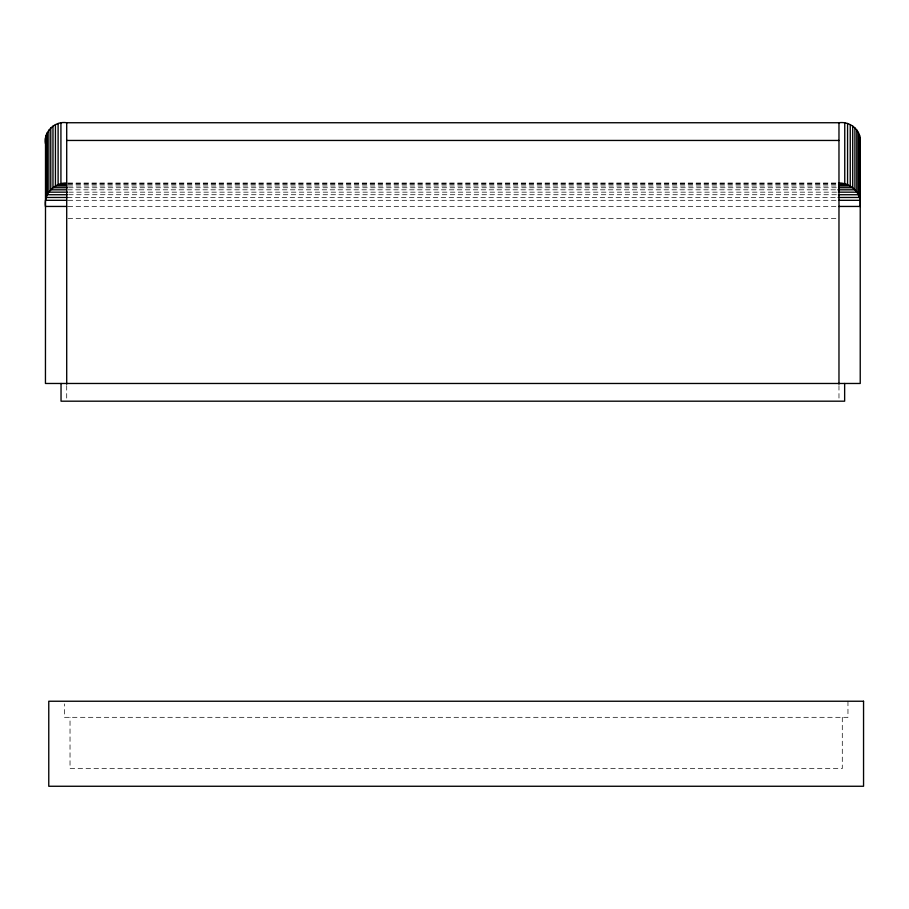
<?xml version="1.0" encoding="UTF-8"?>
<svg xmlns="http://www.w3.org/2000/svg" width="909" height="909" viewBox="0 0 909 909"><rect width="100%" height="100%" fill="white"/><g stroke="black" fill="none" stroke-linecap="round" stroke-linejoin="round"><path stroke-width="0.68" stroke-dasharray="4.54 3.41" d="M68.13 183.039L837.553 183.039M68.016 183.663L837.655 183.663M68.05 184.629L837.632 184.629M68.209 186.004L837.473 186.004M68.561 187.743L837.109 187.743M67.777 189.811L837.893 189.811M68.754 192.163L836.916 192.163M68.652 194.731L837.019 194.731M67.516 197.469L836.746 197.469M68.232 200.31L837.45 200.31M68.164 206.445L837.519 206.445M68.13 218.387L837.553 218.387M847.961 701.237L847.961 717.315L64.357 717.315L64.357 703.918M842.291 717.315L842.291 768.548L70.027 768.548L70.027 717.315M838.973 385.598L838.973 399.767M66.709 385.598L66.709 399.767"/><path stroke-width="1.36" d="M45.45 143.588C43.462 131.703 54.96 120.738 66.709 122.738L838.973 122.738C848.574 121.272 858.596 128.055 860.153 137.748L860.232 206.445L838.939 206.445M66.709 183.039C54.438 182.436 43.507 194.208 45.45 206.445L66.743 206.445M860.232 143.349L860.153 137.748M66.709 140.452L838.973 140.452M66.607 183.663L60.926 183.663L60.926 122.817M839.075 183.663C849.165 182.107 858.494 190.697 860.153 200.31L838.871 200.31M66.63 184.629L58.108 184.629L58.108 123.51M839.052 184.629L847.574 184.629L847.574 123.499M66.789 186.004L55.438 186.004L55.438 124.613M838.893 186.004L850.245 186.004L850.245 124.59M67.152 187.743L52.972 187.743L52.972 126.112M838.53 187.743L852.71 187.743L852.71 126.067M66.368 189.811L50.768 189.811L50.768 127.976M837.893 189.811L854.914 189.811L854.914 127.896M67.334 192.163L48.881 192.163L48.881 130.135M838.337 192.163L856.801 192.163L856.801 130.032M67.232 194.731L47.348 194.731L47.348 132.566M838.439 194.731L858.323 194.731L858.323 132.419M67.516 197.469L46.223 197.469L46.223 135.202M838.166 197.469L859.448 197.469L859.448 135.009M45.518 200.31L66.811 200.31M838.973 183.039L844.756 183.663L844.756 122.817M860.232 138.532L860.232 383.473L45.45 383.473L45.518 137.963M844.643 383.473L844.643 401.187L61.039 401.187L61.039 383.473M838.973 122.738L838.973 384.177M66.709 122.738L66.709 384.177M863.55 701.237L48.768 701.237L48.768 786.262L863.55 786.262L863.55 701.237"/></g></svg>
